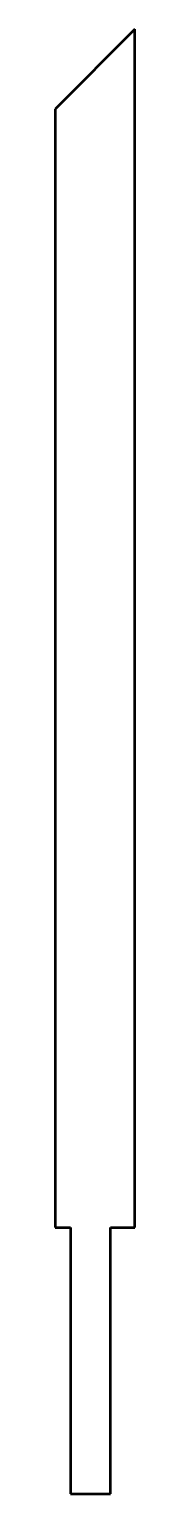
# Model space of a CAD drawing. Header units: millimetres. Extents: x 45 to 81, y 26 to 686.
import ezdxf

# ---------------------------------------------------------------- set-up
doc = ezdxf.new("R2010")
doc.units = ezdxf.units.MM
doc.layers.add('Visible (ANSI)', color=7, linetype='Continuous', lineweight=50)

msp = doc.modelspace()

# ---------------------------------------------------------------- linework, layer by layer
at = {"layer": 'Visible (ANSI)'}
for p, q in [((81.12, 685.51), (45.12, 649.51)), ((81.12, 145.51), (81.12, 685.51)), ((45.12, 649.51), (45.12, 145.51)), ((45.12, 145.51), (52.12, 145.51)), ((52.12, 145.51), (52.12, 25.51)), ((70.12, 145.51), (81.12, 145.51)), ((70.12, 25.51), (70.12, 145.51)), ((52.12, 25.51), (70.12, 25.51))]:
    msp.add_line(p, q, dxfattribs=at)

doc.saveas('drawing.dxf')
